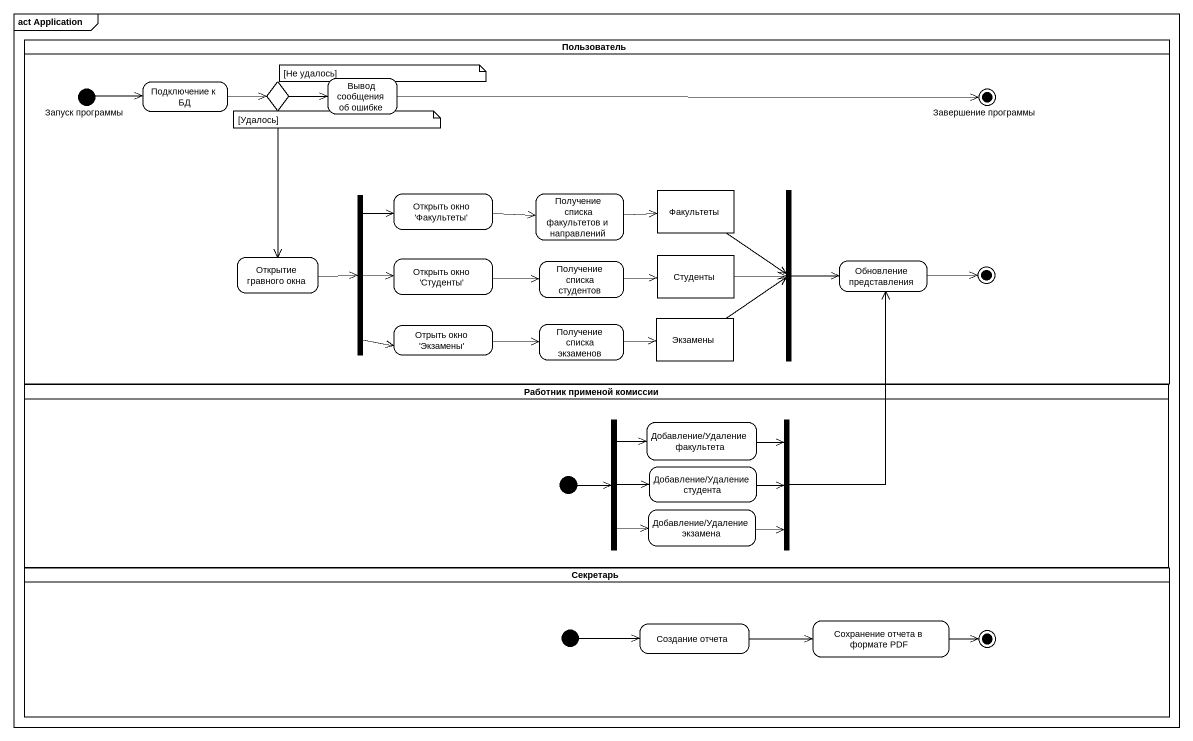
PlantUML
@startuml
mainframe act Application
hide empty description
state Пользователь <<partition>> {
  state "Запуск программы" as Запуск_программы <<start>>
  state "Подключение к БД" as Подключение_к_БД
  state choice1 <<choice>>
  state "Вывод сообщения об ошибке" as Вывод_сообщения_об_ошибке
  state "Завершение программы" as Завершение_программы <<end>>
  state Факультеты <<object>>
  state fork1 <<join>>
  state fork2 <<fork>>
  state "Открыть окно 'Факультеты'" as Открыть_окно_Факультеты
  state "Получение списка факультетов и направлений" as Получение_списка
  state "Открытие гравного окна" as Открытие_гравного_окна
  state "Открыть окно 'Студенты'" as Открыть_окно_Студенты
  state "Получение списка студентов" as Получение_списка_студентов
  state Студенты <<object>>
  state "Обновление представления" as Обновление_представления
  state final1 <<end>>
  state "Отрыть окно 'Экзамены'" as Отрыть_окно_Экзамены
  state "Получение списка экзаменов" as Получение_списка_экзаменов
  state Экзамены <<object>>
}
state "Работник применой комиссии" as Работник_применой_комиссии <<partition>> {
  state fork3 <<fork>>
  state "Добавление/Удаление факультета" as Добавление_Удаление
  state fork4 <<join>>
  state "Добавление/Удаление студента" as Добавление_Удаление_студента
  state "Добавление/Удаление экзамена" as Добавление_Удаление_экзамена
  [*] -right-> fork3
}
state Секретарь <<partition>> {
  state "Создание отчета" as Создание_отчета
  state "Сохранение отчета в формате PDF" as Сохранение_отчета_в_формате
  [*] -right-> Создание_отчета
  Сохранение_отчета_в_формате -right-> [*]
}
Запуск_программы -right-> Подключение_к_БД
Подключение_к_БД -right-> choice1
choice1 -right-> Вывод_сообщения_об_ошибке
choice1 --> Открытие_гравного_окна
Вывод_сообщения_об_ошибке -right-> Завершение_программы
Факультеты --> fork1
fork1 -right-> Обновление_представления
fork2 -up-> Открыть_окно_Факультеты
fork2 -right-> Открыть_окно_Студенты
fork2 --> Отрыть_окно_Экзамены
Открыть_окно_Факультеты -right-> Получение_списка
Получение_списка -right-> Факультеты
Открытие_гравного_окна -right-> fork2
Открыть_окно_Студенты -right-> Получение_списка_студентов
Получение_списка_студентов -right-> Студенты
Студенты -right-> fork1
Обновление_представления -right-> final1
Отрыть_окно_Экзамены -right-> Получение_списка_экзаменов
Получение_списка_экзаменов -right-> Экзамены
Экзамены -up-> fork1
fork3 -right-> Добавление_Удаление
fork3 -right-> Добавление_Удаление_студента
fork3 -right-> Добавление_Удаление_экзамена
Добавление_Удаление -right-> fork4
fork4 -up-> Обновление_представления
Добавление_Удаление_студента -right-> fork4
Добавление_Удаление_экзамена -right-> fork4
Создание_отчета -right-> Сохранение_отчета_в_формате
note as N1
  [Не удалось]
end note
note as N2
  [Удалось]
end note
@enduml
